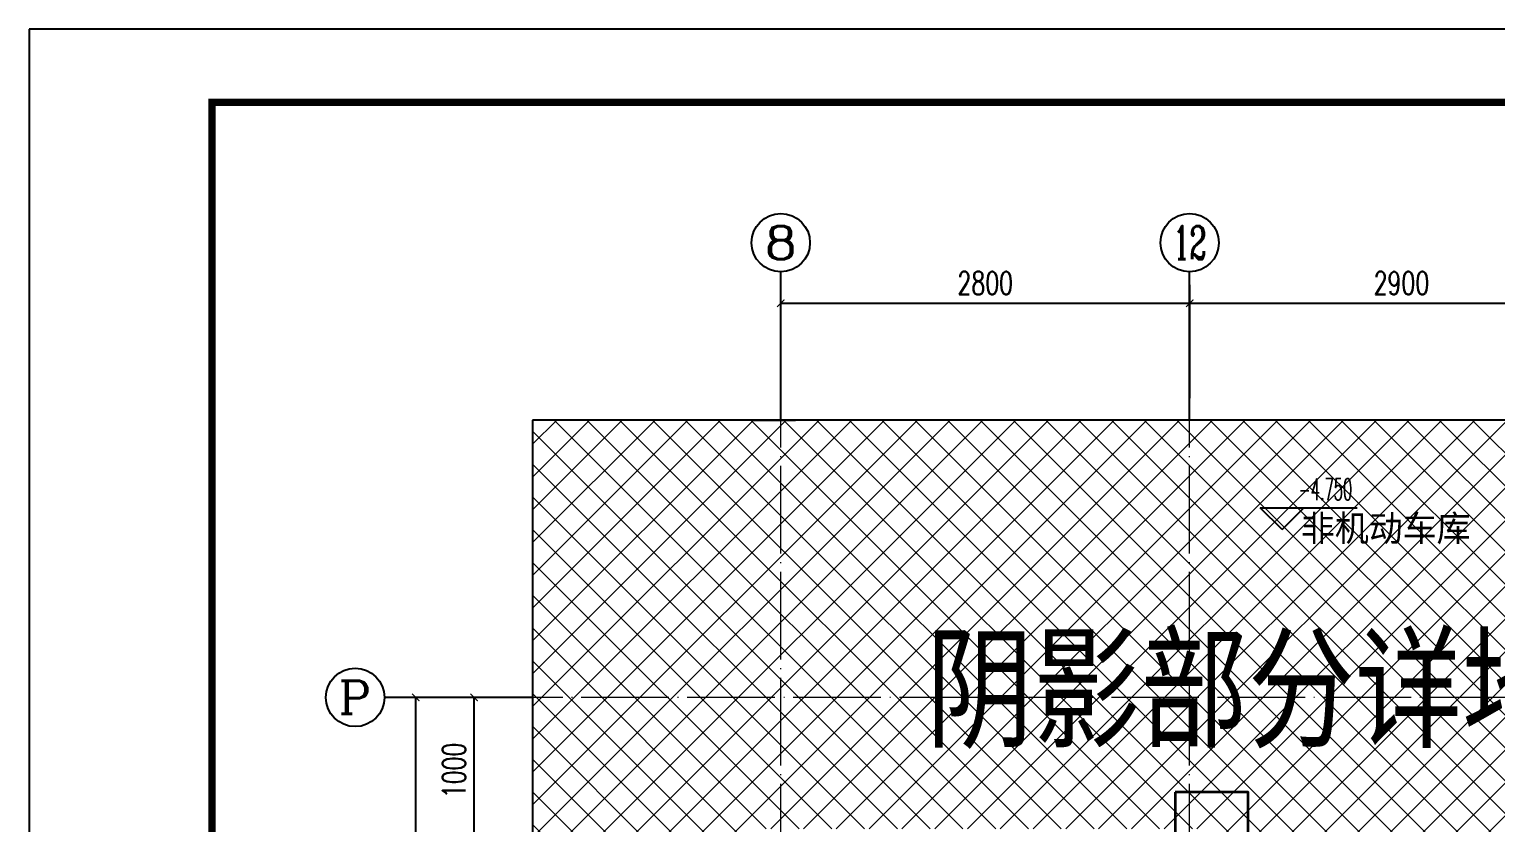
# Model space of a CAD drawing. Extents: x -1307975 to -76406, y -96289 to 379359.
# Drawn here: x -647075 to -637034, y 372566 to 378000 of the extents above; entities that cross this region are included whole.
import ezdxf
from ezdxf.enums import TextEntityAlignment as Align

# ---------------------------------------------------------------- set-up
doc = ezdxf.new("R2010")
doc.units = 0
doc.header["$LTSCALE"] = 1000
doc.linetypes.add('DOTE', pattern=[2.42, 2, -0.2, 0.02, -0.2])
doc.layers.get('0').update_dxf_attribs({"linetype": 'CONTINUOUS'})
doc.layers.get('DEFPOINTS').update_dxf_attribs({"linetype": 'CONTINUOUS'})
for name, color, linetype in [('-TK', 7, 'CONTINUOUS'), ('A-AXIS_TEXT', 7, 'CONTINUOUS'), ('AXIS', 3, 'CONTINUOUS'), ('DIM_ELEV', 3, 'CONTINUOUS'), ('DIM_SYMB', 3, 'CONTINUOUS'), ('HS-A-墙-砼', 41, 'CONTINUOUS'), ('PUB_DIM', 3, 'CONTINUOUS'), ('PUB_TEXT', 2, 'CONTINUOUS'), ('S-Z柱实线', 6, 'CONTINUOUS'), ('TEXT', 2, 'CONTINUOUS'), ('尺寸标注', 86, 'CONTINUOUS')]:
    doc.layers.add(name, color=color, linetype=linetype)
for name, color, linetype, lineweight in [('AXIS_TEXT', 7, 'CONTINUOUS', 20), ('DOTE', 19, 'DOTE', 9), ('填充', 251, 'CONTINUOUS', 5)]:
    doc.layers.add(name, color=color, linetype=linetype, lineweight=lineweight)
doc.styles.add('_TCH_AXIS', font='COMPLEX', dxfattribs={"bigfont": 'GBCBIG'})
doc.styles.add('_TCH_DIM', font='SIMPLEX.shx', dxfattribs={"width": 0.7, "bigfont": 'GBCBIG.shx'})
doc.styles.add('_TCH_DIM_T3', font='SIMPLEX', dxfattribs={"width": 0.705882, "bigfont": 'GBCBIG'})
doc.styles.add('COMPLEX', font='COMPLEX')
doc.styles.add('黑体', font='simhei.ttf')
doc.dimstyles.new('_TCH_ARCH&&50', dxfattribs={"dimtxt": 157.5, "dimasz": 50, "dimexe": 125, "dimexo": 150, "dimgap": 58.75, "dimtad": 1, "dimdec": 0, "dimzin": 0, "dimdsep": 46, "dimtxsty": '_TCH_DIM_T3', "dimblk": 'ARCHTICK', "dimcen": 0.09, "dimclrt": 7, "dimazin": 0, "dimtfac": 1, "dimtdec": 0, "dimtix": 1, "dimtmove": 2, "dimatfit": 3, "dimldrblk": 'ARCHTICK', "dimfxl": 1, "dimtolj": 1, "dimtzin": 0, "dimarcsym": 0})

# ---------------------------------------------------------------- blocks, each defined once
blk = doc.blocks.new('A1')
blk.add_lwpolyline([(0, 59400), (0, 0), (84100, 0), (84100, 59400)], close=True)
at = {"const_width": 100}
blk.add_lwpolyline([(2500, 58400), (2500, 1000), (83100, 1000), (83100, 58400)], close=True, dxfattribs=at)
blk = doc.blocks.new('_AXISO')
blk.add_circle((0, 0), 0.5)
at = {"layer": 'A-AXIS_TEXT', "style": 'COMPLEX', "width": 1.041667}
blk.add_attdef('A', text='', height=0.56, dxfattribs=at).set_placement((-0.25, -0.28), (0.25, -0.28), align=Align.FIT)
blk = doc.blocks.new('_ArchTick')
at = {"color": 0, "linetype": 'ByBlock', "const_width": 0.15}
blk.add_lwpolyline([(-0.5, -0.5), (0.5, 0.5)], dxfattribs=at)
blk = doc.blocks.new('*D706')
at = {"layer": 'DEFPOINTS', "color": 0, "transparency": 16777216}
for p in [(-644029, 373424), (-643629, 373424), (-643629, 372424)]:
    blk.add_point(p, dxfattribs=at)
at = {"layer": '尺寸标注', "color": 0, "lineweight": -2, "transparency": 16777216}
for p, q in [((-643779, 373424), (-644154, 373424)), ((-644029, 372424), (-644029, 373424)), ((-643779, 372424), (-644154, 372424))]:
    blk.add_line(p, q, dxfattribs=at)
at = {"layer": '尺寸标注', "color": 0, "lineweight": -2, "transparency": 16777216, "xscale": 50, "yscale": 50, "zscale": 50}
for p, rotation in [((-644029, 373424), 90), ((-644029, 372424), 270)]:
    blk.add_blockref('_ArchTick', p, dxfattribs=dict(at, rotation=rotation))
at = {"layer": '尺寸标注', "color": 7, "transparency": 16777216, "insert": (-644167, 372924), "char_height": 157.5, "attachment_point": 5, "rotation": 90, "style": '_TCH_DIM_T3'}
blk.add_mtext('\\A1;1000', dxfattribs=at)
blk = doc.blocks.new('*D732')
at = {"layer": 'DEFPOINTS', "color": 0, "transparency": 16777216}
for p in [(-639129, 376124), (-641929, 375324), (-639129, 375324)]:
    blk.add_point(p, dxfattribs=at)
at = {"layer": 'PUB_DIM', "color": 0, "lineweight": -2, "transparency": 16777216}
for p, q in [((-641929, 375474), (-641929, 376249)), ((-639129, 375474), (-639129, 376249)), ((-641929, 376124), (-639129, 376124))]:
    blk.add_line(p, q, dxfattribs=at)
at = {"layer": 'PUB_DIM', "color": 0, "lineweight": -2, "transparency": 16777216, "xscale": 50, "yscale": 50, "zscale": 50, "rotation": 180}
blk.add_blockref('_ArchTick', (-641929, 376124), dxfattribs=at)
at = {"layer": 'PUB_DIM', "color": 0, "lineweight": -2, "transparency": 16777216, "xscale": 50, "yscale": 50, "zscale": 50}
blk.add_blockref('_ArchTick', (-639129, 376124), dxfattribs=at)
at = {"layer": 'PUB_DIM', "color": 7, "transparency": 16777216, "insert": (-640529, 376262), "char_height": 157.5, "attachment_point": 5, "style": '_TCH_DIM_T3'}
blk.add_mtext('\\A1;2800', dxfattribs=at)
blk = doc.blocks.new('*D733')
at = {"layer": 'DEFPOINTS', "color": 0, "transparency": 16777216}
for p in [(-636229, 376124), (-639129, 375324), (-636229, 375324)]:
    blk.add_point(p, dxfattribs=at)
at = {"layer": 'PUB_DIM', "color": 0, "lineweight": -2, "transparency": 16777216}
for p, q in [((-639129, 375474), (-639129, 376249)), ((-636229, 375474), (-636229, 376249)), ((-639129, 376124), (-636229, 376124))]:
    blk.add_line(p, q, dxfattribs=at)
at = {"layer": 'PUB_DIM', "color": 0, "lineweight": -2, "transparency": 16777216, "xscale": 50, "yscale": 50, "zscale": 50, "rotation": 180}
blk.add_blockref('_ArchTick', (-639129, 376124), dxfattribs=at)
at = {"layer": 'PUB_DIM', "color": 0, "lineweight": -2, "transparency": 16777216, "xscale": 50, "yscale": 50, "zscale": 50}
blk.add_blockref('_ArchTick', (-636229, 376124), dxfattribs=at)
at = {"layer": 'PUB_DIM', "color": 7, "transparency": 16777216, "insert": (-637679, 376262), "char_height": 157.5, "attachment_point": 5, "style": '_TCH_DIM_T3'}
blk.add_mtext('\\A1;2900', dxfattribs=at)
blk = doc.blocks.new('*D742')
at = {"layer": 'DEFPOINTS', "color": 0, "transparency": 16777216}
for p in [(-644429, 373424), (-643629, 373424), (-643629, 370924)]:
    blk.add_point(p, dxfattribs=at)
at = {"layer": 'PUB_DIM', "color": 0, "lineweight": -2, "transparency": 16777216}
for p, q in [((-643779, 373424), (-644554, 373424)), ((-644429, 370924), (-644429, 373424)), ((-643779, 370924), (-644554, 370924))]:
    blk.add_line(p, q, dxfattribs=at)
at = {"layer": 'PUB_DIM', "color": 0, "lineweight": -2, "transparency": 16777216, "xscale": 50, "yscale": 50, "zscale": 50}
for p, rotation in [((-644429, 373424), 90), ((-644429, 370924), 270)]:
    blk.add_blockref('_ArchTick', p, dxfattribs=dict(at, rotation=rotation))
at = {"layer": 'PUB_DIM', "color": 7, "transparency": 16777216, "insert": (-644567, 372174), "char_height": 157.5, "attachment_point": 5, "rotation": 90, "style": '_TCH_DIM_T3'}
blk.add_mtext('\\A1;2500', dxfattribs=at)

msp = doc.modelspace()

# ---------------------------------------------------------------- hatches: boundary and pattern name
at = {"layer": '填充'}
h = msp.add_hatch(dxfattribs=at)
h.set_pattern_fill('ANSI37', color=196, scale=100, style=0)
h.set_pattern_definition([(45, (-738102.15, 261153.51), (-112.2532, 112.2532), []), (135, (-738102.15, 261153.51), (-112.2532, -112.2532), [])])
h.paths.add_polyline_path([(-642029.53, 368724.23), (-643629.33, 368724.24), (-643629.33, 361824.24), (-637429.33, 361824.24), (-637429.33, 363324.24), (-639179.53, 363324.24), (-639179.53, 362624.24), (-641879.53, 362624.24), (-641879.53, 364724.24), (-642329.53, 364724.24), (-642329.53, 366524.51), (-642029.53, 366524.51)])
h.paths.add_polyline_path([(-643629.33, 371024.24), (-642029.53, 371024.24), (-642029.52, 372524.24), (-639029.52, 372524.23), (-639029.52, 366524.48), (-637429.33, 366524.49), (-637429.33, 370024.24), (-631079.32, 370024.24), (-631079.32, 375324.24), (-643629.33, 375324.24)])

# ---------------------------------------------------------------- linework, layer by layer
at = {"layer": 'AXIS'}
for p, q in [((-641929.33, 375324.24), (-641929.33, 376338.85)), ((-639129.33, 375324.24), (-639129.33, 376338.85)), ((-643629.33, 373424.24), (-644643.94, 373424.24))]:
    msp.add_line(p, q, dxfattribs=at)
at = {"layer": 'DIM_ELEV'}
for p, q in [((-638496.67, 374573.27), (-638646.67, 374723.27)), ((-638646.67, 374723.27), (-637981.75, 374723.27)), ((-638496.67, 374573.27), (-638346.67, 374723.27))]:
    msp.add_line(p, q, dxfattribs=at)
at = {"layer": 'DIM_SYMB'}
msp.add_lwpolyline([(-643629.33, 375324.24), (-643629.33, 370024.24), (-643629.33, 370024.24), (-643629.33, 361824.24), (-637429.33, 361824.24), (-637429.33, 370024.24), (-631079.32, 370024.24), (-631079.32, 375324.24)], close=True, dxfattribs=at)
at = {"layer": 'DOTE', "linetype": 'DOTE', "ltscale": 0.3}
for p, q in [((-641929.33, 366424.51), (-641929.33, 375324.24)), ((-639129.33, 366424.51), (-639129.33, 375324.24)), ((-631079.32, 373424.24), (-643629.33, 373424.24))]:
    msp.add_line(p, q, dxfattribs=at)
at = {"layer": 'HS-A-墙-砼'}
msp.add_line((-642129.53, 375324.24), (-641829.53, 375324.24), dxfattribs=at)
at = {"layer": 'S-Z柱实线', "color": 2, "lineweight": 35}
msp.add_lwpolyline([(-639229.53, 372774.24), (-639229.53, 372324.24), (-638729.53, 372324.24), (-638729.53, 372774.24)], close=True, dxfattribs=at)

# ---------------------------------------------------------------- block references
at = {"layer": '-TK', "xscale": 0.5, "yscale": 0.5, "zscale": 0.5}
msp.add_blockref('A1', (-647075.13, 348300.18), dxfattribs=at)
at = {"layer": 'AXIS'}
ref = msp.add_blockref('_AXISO', (-641929.33, 376538.85), dxfattribs=dict(at, xscale=400, yscale=400, zscale=400))
ref.add_attrib('A', '8', dxfattribs={"layer": 'AXIS_TEXT', "height": 226.27, "style": '_TCH_AXIS', "width": 1.5}).set_placement((-642042.47, 376425.71), (-641816.2, 376425.71), align=Align.FIT)
ref = msp.add_blockref('_AXISO', (-639129.33, 376538.85), dxfattribs=dict(at, xscale=400, yscale=400, zscale=400))
ref.add_attrib('A', '12', dxfattribs={"layer": 'AXIS_TEXT', "height": 226.274, "style": '_TCH_AXIS', "width": 0.724138}).set_placement((-639242.47, 376425.71), (-639016.2, 376425.71), align=Align.FIT)
ref = msp.add_blockref('_AXISO', (-644843.94, 373424.24), dxfattribs=dict(at, xscale=400, yscale=400, zscale=400))
ref.add_attrib('A', 'P', dxfattribs={"layer": 'AXIS_TEXT', "height": 226.27, "style": '_TCH_AXIS', "width": 1.235294}).set_placement((-644957.08, 373311.11), (-644730.8, 373311.11), align=Align.FIT)

# ---------------------------------------------------------------- texts
at = {"layer": 'PUB_TEXT', "style": '_TCH_DIM', "width": 0.494118}
msp.add_text('-4.750', height=148.75, dxfattribs=at).set_placement((-638381.75, 374775.77))
at = {"layer": 'PUB_TEXT', "color": 7}
msp.add_text('非机动车库', height=178.723, dxfattribs=at).set_placement((-638367.52, 374493.62))
at = {"layer": 'TEXT', "color": 2, "style": '黑体', "width": 0.8}
msp.add_text('阴影部分详地库图纸', height=672.945, dxfattribs=at).set_placement((-640934.04, 373150.61))

# ---------------------------------------------------------------- dimensions: what is measured, and where the dimension line sits
at = {"layer": 'PUB_DIM'}
for p1, p2, distance, picture, middle in [((-641929.33, 375324.25), (-639129.33, 375324.25), 799.99, '*D732', (-640529.33, 376261.74)), ((-639129.33, 375324.25), (-636229.33, 375324.25), 799.99, '*D733', (-637679.33, 376261.74)), ((-643629.33, 370924.24), (-643629.33, 373424.24), 800, '*D742', (-644566.83, 372174.24))]:
    dim = msp.add_aligned_dim(p1=p1, p2=p2, distance=distance, dimstyle='_TCH_ARCH&&50', dxfattribs=at)
    dim.commit()
    dim.dimension.update_dxf_attribs({"geometry": picture, "text_midpoint": middle})
at = {"layer": '尺寸标注', "color": 106}
dim = msp.add_aligned_dim(p1=(-643629.33, 372424.24), p2=(-643629.33, 373424.24), distance=400, dimstyle='_TCH_ARCH&&50', dxfattribs=at)
dim.commit()
dim.dimension.update_dxf_attribs({"geometry": '*D706', "text_midpoint": (-644166.83, 372924.24)})

doc.saveas('drawing.dxf')
